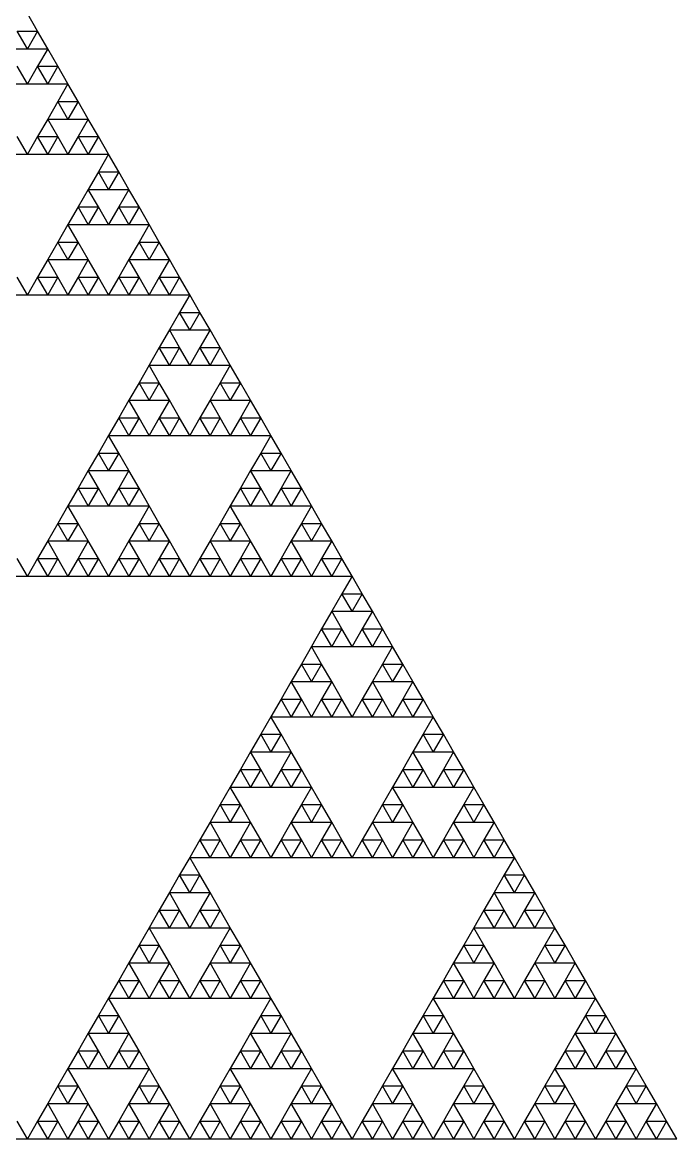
# Model space of a CAD drawing. Header units: metres. Extents: x -50 to 50, y -29 to 58.
# Drawn here: x -6.3 to -0.05, y -28.87 to -18.13 of the extents above; entities that cross this region are included whole.
import ezdxf

# ---------------------------------------------------------------- set-up
doc = ezdxf.new("R2010")
doc.units = ezdxf.units.M

msp = doc.modelspace()

# ---------------------------------------------------------------- linework, layer by layer
for p, q in [((-6.15234, -18.2114), (-6.25, -18.0422)), ((-6.25, -18.3805), (-6.34766, -18.2114)), ((-6.34766, -18.2114), (-6.15234, -18.2114)), ((-6.15234, -18.2114), (-6.25, -18.3805)), ((-6.05469, -18.3805), (-6.15234, -18.2114)), ((-6.44531, -18.3805), (-6.25, -18.3805)), ((-6.25, -18.3805), (-6.05469, -18.3805)), ((-6.05469, -18.3805), (-6.15234, -18.5496)), ((-5.95703, -18.5496), (-6.05469, -18.3805)), ((-6.25, -18.7188), (-6.34766, -18.5496)), ((-6.15234, -18.5496), (-6.25, -18.7188)), ((-6.05469, -18.7188), (-6.15234, -18.5496)), ((-6.15234, -18.5496), (-5.95703, -18.5496)), ((-5.95703, -18.5496), (-6.05469, -18.7188)), ((-5.85938, -18.7188), (-5.95703, -18.5496)), ((-6.44531, -18.7188), (-6.25, -18.7188)), ((-6.25, -18.7188), (-6.05469, -18.7188)), ((-6.05469, -18.7188), (-5.85938, -18.7188)), ((-5.85938, -18.7188), (-5.95703, -18.8879)), ((-5.76172, -18.8879), (-5.85938, -18.7188)), ((-5.95703, -18.8879), (-6.05469, -19.0571)), ((-5.85938, -19.0571), (-5.95703, -18.8879)), ((-5.95703, -18.8879), (-5.76172, -18.8879)), ((-5.76172, -18.8879), (-5.85938, -19.0571)), ((-5.66406, -19.0571), (-5.76172, -18.8879)), ((-6.05469, -19.0571), (-6.15234, -19.2262)), ((-5.95703, -19.2262), (-6.05469, -19.0571)), ((-6.05469, -19.0571), (-5.85938, -19.0571)), ((-5.85938, -19.0571), (-5.66406, -19.0571)), ((-5.66406, -19.0571), (-5.76172, -19.2262)), ((-5.56641, -19.2262), (-5.66406, -19.0571)), ((-6.25, -19.3954), (-6.34766, -19.2262)), ((-6.15234, -19.2262), (-6.25, -19.3954)), ((-6.05469, -19.3954), (-6.15234, -19.2262)), ((-6.15234, -19.2262), (-5.95703, -19.2262)), ((-5.95703, -19.2262), (-6.05469, -19.3954)), ((-5.85938, -19.3954), (-5.95703, -19.2262)), ((-5.76172, -19.2262), (-5.85938, -19.3954)), ((-5.66406, -19.3954), (-5.76172, -19.2262)), ((-5.76172, -19.2262), (-5.56641, -19.2262)), ((-5.56641, -19.2262), (-5.66406, -19.3954)), ((-5.46875, -19.3954), (-5.56641, -19.2262)), ((-6.44531, -19.3954), (-6.25, -19.3954)), ((-6.25, -19.3954), (-6.05469, -19.3954)), ((-6.05469, -19.3954), (-5.85938, -19.3954)), ((-5.85938, -19.3954), (-5.66406, -19.3954)), ((-5.66406, -19.3954), (-5.46875, -19.3954)), ((-5.46875, -19.3954), (-5.56641, -19.5645)), ((-5.37109, -19.5645), (-5.46875, -19.3954)), ((-5.56641, -19.5645), (-5.66406, -19.7337)), ((-5.46875, -19.7337), (-5.56641, -19.5645)), ((-5.56641, -19.5645), (-5.37109, -19.5645)), ((-5.37109, -19.5645), (-5.46875, -19.7337)), ((-5.27344, -19.7337), (-5.37109, -19.5645)), ((-5.66406, -19.7337), (-5.76172, -19.9028)), ((-5.56641, -19.9028), (-5.66406, -19.7337)), ((-5.66406, -19.7337), (-5.46875, -19.7337)), ((-5.46875, -19.7337), (-5.27344, -19.7337)), ((-5.27344, -19.7337), (-5.37109, -19.9028)), ((-5.17578, -19.9028), (-5.27344, -19.7337)), ((-5.76172, -19.9028), (-5.85938, -20.072)), ((-5.66406, -20.072), (-5.76172, -19.9028)), ((-5.76172, -19.9028), (-5.56641, -19.9028)), ((-5.56641, -19.9028), (-5.66406, -20.072)), ((-5.46875, -20.072), (-5.56641, -19.9028)), ((-5.37109, -19.9028), (-5.46875, -20.072)), ((-5.27344, -20.072), (-5.37109, -19.9028)), ((-5.37109, -19.9028), (-5.17578, -19.9028)), ((-5.17578, -19.9028), (-5.27344, -20.072)), ((-5.07812, -20.072), (-5.17578, -19.9028)), ((-5.85938, -20.072), (-5.95703, -20.2411)), ((-5.76172, -20.2411), (-5.85938, -20.072)), ((-5.85938, -20.072), (-5.66406, -20.072)), ((-5.66406, -20.072), (-5.46875, -20.072)), ((-5.46875, -20.072), (-5.27344, -20.072)), ((-5.27344, -20.072), (-5.07812, -20.072)), ((-5.07812, -20.072), (-5.17578, -20.2411)), ((-4.98047, -20.2411), (-5.07812, -20.072)), ((-5.95703, -20.2411), (-6.05469, -20.4102)), ((-5.85938, -20.4102), (-5.95703, -20.2411)), ((-5.95703, -20.2411), (-5.76172, -20.2411)), ((-5.76172, -20.2411), (-5.85938, -20.4102)), ((-5.66406, -20.4102), (-5.76172, -20.2411)), ((-5.17578, -20.2411), (-5.27344, -20.4102)), ((-5.07812, -20.4102), (-5.17578, -20.2411)), ((-5.17578, -20.2411), (-4.98047, -20.2411)), ((-4.98047, -20.2411), (-5.07812, -20.4102)), ((-4.88281, -20.4102), (-4.98047, -20.2411)), ((-6.05469, -20.4102), (-6.15234, -20.5794)), ((-5.95703, -20.5794), (-6.05469, -20.4102)), ((-6.05469, -20.4102), (-5.85938, -20.4102)), ((-5.85938, -20.4102), (-5.66406, -20.4102)), ((-5.66406, -20.4102), (-5.76172, -20.5794)), ((-5.56641, -20.5794), (-5.66406, -20.4102)), ((-5.27344, -20.4102), (-5.37109, -20.5794)), ((-5.17578, -20.5794), (-5.27344, -20.4102)), ((-5.27344, -20.4102), (-5.07812, -20.4102)), ((-5.07812, -20.4102), (-4.88281, -20.4102)), ((-4.88281, -20.4102), (-4.98047, -20.5794)), ((-4.78516, -20.5794), (-4.88281, -20.4102)), ((-6.25, -20.7485), (-6.34766, -20.5794)), ((-6.15234, -20.5794), (-6.25, -20.7485)), ((-6.05469, -20.7485), (-6.15234, -20.5794)), ((-6.15234, -20.5794), (-5.95703, -20.5794)), ((-5.95703, -20.5794), (-6.05469, -20.7485)), ((-5.85938, -20.7485), (-5.95703, -20.5794)), ((-5.76172, -20.5794), (-5.85938, -20.7485)), ((-5.66406, -20.7485), (-5.76172, -20.5794)), ((-5.76172, -20.5794), (-5.56641, -20.5794)), ((-5.56641, -20.5794), (-5.66406, -20.7485)), ((-5.46875, -20.7485), (-5.56641, -20.5794)), ((-5.37109, -20.5794), (-5.46875, -20.7485)), ((-5.27344, -20.7485), (-5.37109, -20.5794)), ((-5.37109, -20.5794), (-5.17578, -20.5794)), ((-5.17578, -20.5794), (-5.27344, -20.7485)), ((-5.07812, -20.7485), (-5.17578, -20.5794)), ((-4.98047, -20.5794), (-5.07812, -20.7485)), ((-4.88281, -20.7485), (-4.98047, -20.5794)), ((-4.98047, -20.5794), (-4.78516, -20.5794)), ((-4.78516, -20.5794), (-4.88281, -20.7485)), ((-4.6875, -20.7485), (-4.78516, -20.5794)), ((-6.44531, -20.7485), (-6.25, -20.7485)), ((-6.25, -20.7485), (-6.05469, -20.7485)), ((-6.05469, -20.7485), (-5.85938, -20.7485)), ((-5.85938, -20.7485), (-5.66406, -20.7485)), ((-5.66406, -20.7485), (-5.46875, -20.7485)), ((-5.46875, -20.7485), (-5.27344, -20.7485)), ((-5.27344, -20.7485), (-5.07812, -20.7485)), ((-5.07812, -20.7485), (-4.88281, -20.7485)), ((-4.88281, -20.7485), (-4.6875, -20.7485)), ((-4.6875, -20.7485), (-4.78516, -20.9177)), ((-4.58984, -20.9177), (-4.6875, -20.7485)), ((-4.78516, -20.9177), (-4.88281, -21.0868)), ((-4.6875, -21.0868), (-4.78516, -20.9177)), ((-4.78516, -20.9177), (-4.58984, -20.9177)), ((-4.58984, -20.9177), (-4.6875, -21.0868)), ((-4.49219, -21.0868), (-4.58984, -20.9177)), ((-4.88281, -21.0868), (-4.98047, -21.256)), ((-4.78516, -21.256), (-4.88281, -21.0868)), ((-4.88281, -21.0868), (-4.6875, -21.0868)), ((-4.6875, -21.0868), (-4.49219, -21.0868)), ((-4.49219, -21.0868), (-4.58984, -21.256)), ((-4.39453, -21.256), (-4.49219, -21.0868)), ((-4.98047, -21.256), (-5.07812, -21.4251)), ((-4.88281, -21.4251), (-4.98047, -21.256)), ((-4.98047, -21.256), (-4.78516, -21.256)), ((-4.78516, -21.256), (-4.88281, -21.4251)), ((-4.6875, -21.4251), (-4.78516, -21.256)), ((-4.58984, -21.256), (-4.6875, -21.4251)), ((-4.49219, -21.4251), (-4.58984, -21.256)), ((-4.58984, -21.256), (-4.39453, -21.256)), ((-4.39453, -21.256), (-4.49219, -21.4251)), ((-4.29688, -21.4251), (-4.39453, -21.256)), ((-5.07812, -21.4251), (-5.17578, -21.5943)), ((-4.98047, -21.5943), (-5.07812, -21.4251)), ((-5.07812, -21.4251), (-4.88281, -21.4251)), ((-4.88281, -21.4251), (-4.6875, -21.4251)), ((-4.6875, -21.4251), (-4.49219, -21.4251)), ((-4.49219, -21.4251), (-4.29688, -21.4251)), ((-4.29688, -21.4251), (-4.39453, -21.5943)), ((-4.19922, -21.5943), (-4.29688, -21.4251)), ((-5.17578, -21.5943), (-5.27344, -21.7634)), ((-5.07812, -21.7634), (-5.17578, -21.5943)), ((-5.17578, -21.5943), (-4.98047, -21.5943)), ((-4.98047, -21.5943), (-5.07812, -21.7634)), ((-4.88281, -21.7634), (-4.98047, -21.5943)), ((-4.39453, -21.5943), (-4.49219, -21.7634)), ((-4.29688, -21.7634), (-4.39453, -21.5943)), ((-4.39453, -21.5943), (-4.19922, -21.5943)), ((-4.19922, -21.5943), (-4.29688, -21.7634)), ((-4.10156, -21.7634), (-4.19922, -21.5943)), ((-5.27344, -21.7634), (-5.37109, -21.9325)), ((-5.17578, -21.9325), (-5.27344, -21.7634)), ((-5.27344, -21.7634), (-5.07812, -21.7634)), ((-5.07812, -21.7634), (-4.88281, -21.7634)), ((-4.88281, -21.7634), (-4.98047, -21.9325)), ((-4.78516, -21.9325), (-4.88281, -21.7634)), ((-4.49219, -21.7634), (-4.58984, -21.9325)), ((-4.39453, -21.9325), (-4.49219, -21.7634)), ((-4.49219, -21.7634), (-4.29688, -21.7634)), ((-4.29688, -21.7634), (-4.10156, -21.7634)), ((-4.10156, -21.7634), (-4.19922, -21.9325)), ((-4.00391, -21.9325), (-4.10156, -21.7634)), ((-5.37109, -21.9325), (-5.46875, -22.1017)), ((-5.27344, -22.1017), (-5.37109, -21.9325)), ((-5.37109, -21.9325), (-5.17578, -21.9325)), ((-5.17578, -21.9325), (-5.27344, -22.1017)), ((-5.07812, -22.1017), (-5.17578, -21.9325)), ((-4.98047, -21.9325), (-5.07812, -22.1017)), ((-4.88281, -22.1017), (-4.98047, -21.9325)), ((-4.98047, -21.9325), (-4.78516, -21.9325)), ((-4.78516, -21.9325), (-4.88281, -22.1017)), ((-4.6875, -22.1017), (-4.78516, -21.9325)), ((-4.58984, -21.9325), (-4.6875, -22.1017)), ((-4.49219, -22.1017), (-4.58984, -21.9325)), ((-4.58984, -21.9325), (-4.39453, -21.9325)), ((-4.39453, -21.9325), (-4.49219, -22.1017)), ((-4.29688, -22.1017), (-4.39453, -21.9325)), ((-4.19922, -21.9325), (-4.29688, -22.1017)), ((-4.10156, -22.1017), (-4.19922, -21.9325)), ((-4.19922, -21.9325), (-4.00391, -21.9325)), ((-4.00391, -21.9325), (-4.10156, -22.1017)), ((-3.90625, -22.1017), (-4.00391, -21.9325)), ((-5.46875, -22.1017), (-5.56641, -22.2708)), ((-5.37109, -22.2708), (-5.46875, -22.1017)), ((-5.46875, -22.1017), (-5.27344, -22.1017)), ((-5.27344, -22.1017), (-5.07812, -22.1017)), ((-5.07812, -22.1017), (-4.88281, -22.1017)), ((-4.88281, -22.1017), (-4.6875, -22.1017)), ((-4.6875, -22.1017), (-4.49219, -22.1017)), ((-4.49219, -22.1017), (-4.29688, -22.1017)), ((-4.29688, -22.1017), (-4.10156, -22.1017)), ((-4.10156, -22.1017), (-3.90625, -22.1017)), ((-3.90625, -22.1017), (-4.00391, -22.2708)), ((-3.80859, -22.2708), (-3.90625, -22.1017)), ((-5.56641, -22.2708), (-5.66406, -22.44)), ((-5.46875, -22.44), (-5.56641, -22.2708)), ((-5.56641, -22.2708), (-5.37109, -22.2708)), ((-5.37109, -22.2708), (-5.46875, -22.44)), ((-5.27344, -22.44), (-5.37109, -22.2708)), ((-4.00391, -22.2708), (-4.10156, -22.44)), ((-3.90625, -22.44), (-4.00391, -22.2708)), ((-4.00391, -22.2708), (-3.80859, -22.2708)), ((-3.80859, -22.2708), (-3.90625, -22.44)), ((-3.71094, -22.44), (-3.80859, -22.2708)), ((-5.66406, -22.44), (-5.76172, -22.6091)), ((-5.56641, -22.6091), (-5.66406, -22.44)), ((-5.66406, -22.44), (-5.46875, -22.44)), ((-5.46875, -22.44), (-5.27344, -22.44)), ((-5.27344, -22.44), (-5.37109, -22.6091)), ((-5.17578, -22.6091), (-5.27344, -22.44)), ((-4.10156, -22.44), (-4.19922, -22.6091)), ((-4.00391, -22.6091), (-4.10156, -22.44)), ((-4.10156, -22.44), (-3.90625, -22.44)), ((-3.90625, -22.44), (-3.71094, -22.44)), ((-3.71094, -22.44), (-3.80859, -22.6091)), ((-3.61328, -22.6091), (-3.71094, -22.44)), ((-5.76172, -22.6091), (-5.85938, -22.7783)), ((-5.66406, -22.7783), (-5.76172, -22.6091)), ((-5.76172, -22.6091), (-5.56641, -22.6091)), ((-5.56641, -22.6091), (-5.66406, -22.7783)), ((-5.46875, -22.7783), (-5.56641, -22.6091)), ((-5.37109, -22.6091), (-5.46875, -22.7783)), ((-5.27344, -22.7783), (-5.37109, -22.6091)), ((-5.37109, -22.6091), (-5.17578, -22.6091)), ((-5.17578, -22.6091), (-5.27344, -22.7783)), ((-5.07812, -22.7783), (-5.17578, -22.6091)), ((-4.19922, -22.6091), (-4.29688, -22.7783)), ((-4.10156, -22.7783), (-4.19922, -22.6091)), ((-4.19922, -22.6091), (-4.00391, -22.6091)), ((-4.00391, -22.6091), (-4.10156, -22.7783)), ((-3.90625, -22.7783), (-4.00391, -22.6091)), ((-3.80859, -22.6091), (-3.90625, -22.7783)), ((-3.71094, -22.7783), (-3.80859, -22.6091)), ((-3.80859, -22.6091), (-3.61328, -22.6091)), ((-3.61328, -22.6091), (-3.71094, -22.7783)), ((-3.51562, -22.7783), (-3.61328, -22.6091)), ((-5.85938, -22.7783), (-5.95703, -22.9474)), ((-5.76172, -22.9474), (-5.85938, -22.7783)), ((-5.85938, -22.7783), (-5.66406, -22.7783)), ((-5.66406, -22.7783), (-5.46875, -22.7783)), ((-5.46875, -22.7783), (-5.27344, -22.7783)), ((-5.27344, -22.7783), (-5.07812, -22.7783)), ((-5.07812, -22.7783), (-5.17578, -22.9474)), ((-4.98047, -22.9474), (-5.07812, -22.7783)), ((-4.29688, -22.7783), (-4.39453, -22.9474)), ((-4.19922, -22.9474), (-4.29688, -22.7783)), ((-4.29688, -22.7783), (-4.10156, -22.7783)), ((-4.10156, -22.7783), (-3.90625, -22.7783)), ((-3.90625, -22.7783), (-3.71094, -22.7783)), ((-3.71094, -22.7783), (-3.51562, -22.7783)), ((-3.51562, -22.7783), (-3.61328, -22.9474)), ((-3.41797, -22.9474), (-3.51562, -22.7783)), ((-5.95703, -22.9474), (-6.05469, -23.1166)), ((-5.85938, -23.1166), (-5.95703, -22.9474)), ((-5.95703, -22.9474), (-5.76172, -22.9474)), ((-5.76172, -22.9474), (-5.85938, -23.1166)), ((-5.66406, -23.1166), (-5.76172, -22.9474)), ((-5.17578, -22.9474), (-5.27344, -23.1166)), ((-5.07812, -23.1166), (-5.17578, -22.9474)), ((-5.17578, -22.9474), (-4.98047, -22.9474)), ((-4.98047, -22.9474), (-5.07812, -23.1166)), ((-4.88281, -23.1166), (-4.98047, -22.9474)), ((-4.39453, -22.9474), (-4.49219, -23.1166)), ((-4.29688, -23.1166), (-4.39453, -22.9474)), ((-4.39453, -22.9474), (-4.19922, -22.9474)), ((-4.19922, -22.9474), (-4.29688, -23.1166)), ((-4.10156, -23.1166), (-4.19922, -22.9474)), ((-3.61328, -22.9474), (-3.71094, -23.1166)), ((-3.51562, -23.1166), (-3.61328, -22.9474)), ((-3.61328, -22.9474), (-3.41797, -22.9474)), ((-3.41797, -22.9474), (-3.51562, -23.1166)), ((-3.32031, -23.1166), (-3.41797, -22.9474)), ((-6.05469, -23.1166), (-6.15234, -23.2857)), ((-5.95703, -23.2857), (-6.05469, -23.1166)), ((-6.05469, -23.1166), (-5.85938, -23.1166)), ((-5.85938, -23.1166), (-5.66406, -23.1166)), ((-5.66406, -23.1166), (-5.76172, -23.2857)), ((-5.56641, -23.2857), (-5.66406, -23.1166)), ((-5.27344, -23.1166), (-5.37109, -23.2857)), ((-5.17578, -23.2857), (-5.27344, -23.1166)), ((-5.27344, -23.1166), (-5.07812, -23.1166)), ((-5.07812, -23.1166), (-4.88281, -23.1166)), ((-4.88281, -23.1166), (-4.98047, -23.2857)), ((-4.78516, -23.2857), (-4.88281, -23.1166)), ((-4.49219, -23.1166), (-4.58984, -23.2857)), ((-4.39453, -23.2857), (-4.49219, -23.1166)), ((-4.49219, -23.1166), (-4.29688, -23.1166)), ((-4.29688, -23.1166), (-4.10156, -23.1166)), ((-4.10156, -23.1166), (-4.19922, -23.2857)), ((-4.00391, -23.2857), (-4.10156, -23.1166)), ((-3.71094, -23.1166), (-3.80859, -23.2857)), ((-3.61328, -23.2857), (-3.71094, -23.1166)), ((-3.71094, -23.1166), (-3.51562, -23.1166)), ((-3.51562, -23.1166), (-3.32031, -23.1166)), ((-3.32031, -23.1166), (-3.41797, -23.2857)), ((-3.22266, -23.2857), (-3.32031, -23.1166)), ((-6.25, -23.4549), (-6.34766, -23.2857)), ((-6.15234, -23.2857), (-6.25, -23.4549)), ((-6.05469, -23.4549), (-6.15234, -23.2857)), ((-6.15234, -23.2857), (-5.95703, -23.2857)), ((-5.95703, -23.2857), (-6.05469, -23.4549)), ((-5.85938, -23.4549), (-5.95703, -23.2857)), ((-5.76172, -23.2857), (-5.85938, -23.4549)), ((-5.66406, -23.4549), (-5.76172, -23.2857)), ((-5.76172, -23.2857), (-5.56641, -23.2857)), ((-5.56641, -23.2857), (-5.66406, -23.4549)), ((-5.46875, -23.4549), (-5.56641, -23.2857)), ((-5.37109, -23.2857), (-5.46875, -23.4549)), ((-5.27344, -23.4549), (-5.37109, -23.2857)), ((-5.37109, -23.2857), (-5.17578, -23.2857)), ((-5.17578, -23.2857), (-5.27344, -23.4549)), ((-5.07812, -23.4549), (-5.17578, -23.2857)), ((-4.98047, -23.2857), (-5.07812, -23.4549)), ((-4.88281, -23.4549), (-4.98047, -23.2857)), ((-4.98047, -23.2857), (-4.78516, -23.2857)), ((-4.78516, -23.2857), (-4.88281, -23.4549)), ((-4.6875, -23.4549), (-4.78516, -23.2857)), ((-4.58984, -23.2857), (-4.6875, -23.4549)), ((-4.49219, -23.4549), (-4.58984, -23.2857)), ((-4.58984, -23.2857), (-4.39453, -23.2857)), ((-4.39453, -23.2857), (-4.49219, -23.4549)), ((-4.29688, -23.4549), (-4.39453, -23.2857)), ((-4.19922, -23.2857), (-4.29688, -23.4549)), ((-4.10156, -23.4549), (-4.19922, -23.2857)), ((-4.19922, -23.2857), (-4.00391, -23.2857)), ((-4.00391, -23.2857), (-4.10156, -23.4549)), ((-3.90625, -23.4549), (-4.00391, -23.2857)), ((-3.80859, -23.2857), (-3.90625, -23.4549)), ((-3.71094, -23.4549), (-3.80859, -23.2857)), ((-3.80859, -23.2857), (-3.61328, -23.2857)), ((-3.61328, -23.2857), (-3.71094, -23.4549)), ((-3.51562, -23.4549), (-3.61328, -23.2857)), ((-3.41797, -23.2857), (-3.51562, -23.4549)), ((-3.32031, -23.4549), (-3.41797, -23.2857)), ((-3.41797, -23.2857), (-3.22266, -23.2857)), ((-3.22266, -23.2857), (-3.32031, -23.4549)), ((-3.125, -23.4549), (-3.22266, -23.2857)), ((-6.44531, -23.4549), (-6.25, -23.4549)), ((-6.25, -23.4549), (-6.05469, -23.4549)), ((-6.05469, -23.4549), (-5.85938, -23.4549)), ((-5.85938, -23.4549), (-5.66406, -23.4549)), ((-5.66406, -23.4549), (-5.46875, -23.4549)), ((-5.46875, -23.4549), (-5.27344, -23.4549)), ((-5.27344, -23.4549), (-5.07812, -23.4549)), ((-5.07812, -23.4549), (-4.88281, -23.4549)), ((-4.88281, -23.4549), (-4.6875, -23.4549)), ((-4.6875, -23.4549), (-4.49219, -23.4549)), ((-4.49219, -23.4549), (-4.29688, -23.4549)), ((-4.29688, -23.4549), (-4.10156, -23.4549)), ((-4.10156, -23.4549), (-3.90625, -23.4549)), ((-3.90625, -23.4549), (-3.71094, -23.4549)), ((-3.71094, -23.4549), (-3.51562, -23.4549)), ((-3.51562, -23.4549), (-3.32031, -23.4549)), ((-3.32031, -23.4549), (-3.125, -23.4549)), ((-3.125, -23.4549), (-3.22266, -23.624)), ((-3.02734, -23.624), (-3.125, -23.4549)), ((-3.22266, -23.624), (-3.32031, -23.7932)), ((-3.125, -23.7932), (-3.22266, -23.624)), ((-3.22266, -23.624), (-3.02734, -23.624)), ((-3.02734, -23.624), (-3.125, -23.7932)), ((-2.92969, -23.7932), (-3.02734, -23.624)), ((-3.32031, -23.7932), (-3.41797, -23.9623)), ((-3.22266, -23.9623), (-3.32031, -23.7932)), ((-3.32031, -23.7932), (-3.125, -23.7932)), ((-3.125, -23.7932), (-2.92969, -23.7932)), ((-2.92969, -23.7932), (-3.02734, -23.9623)), ((-2.83203, -23.9623), (-2.92969, -23.7932)), ((-3.41797, -23.9623), (-3.51562, -24.1314)), ((-3.32031, -24.1314), (-3.41797, -23.9623)), ((-3.41797, -23.9623), (-3.22266, -23.9623)), ((-3.22266, -23.9623), (-3.32031, -24.1314)), ((-3.125, -24.1314), (-3.22266, -23.9623)), ((-3.02734, -23.9623), (-3.125, -24.1314)), ((-2.92969, -24.1314), (-3.02734, -23.9623)), ((-3.02734, -23.9623), (-2.83203, -23.9623)), ((-2.83203, -23.9623), (-2.92969, -24.1314)), ((-2.73438, -24.1314), (-2.83203, -23.9623)), ((-3.51562, -24.1314), (-3.61328, -24.3006)), ((-3.41797, -24.3006), (-3.51562, -24.1314)), ((-3.51562, -24.1314), (-3.32031, -24.1314)), ((-3.32031, -24.1314), (-3.125, -24.1314)), ((-3.125, -24.1314), (-2.92969, -24.1314)), ((-2.92969, -24.1314), (-2.73438, -24.1314)), ((-2.73438, -24.1314), (-2.83203, -24.3006)), ((-2.63672, -24.3006), (-2.73438, -24.1314)), ((-3.61328, -24.3006), (-3.71094, -24.4697)), ((-3.51562, -24.4697), (-3.61328, -24.3006)), ((-3.61328, -24.3006), (-3.41797, -24.3006)), ((-3.41797, -24.3006), (-3.51562, -24.4697)), ((-3.32031, -24.4697), (-3.41797, -24.3006)), ((-2.83203, -24.3006), (-2.92969, -24.4697)), ((-2.73438, -24.4697), (-2.83203, -24.3006)), ((-2.83203, -24.3006), (-2.63672, -24.3006)), ((-2.63672, -24.3006), (-2.73438, -24.4697)), ((-2.53906, -24.4697), (-2.63672, -24.3006)), ((-3.71094, -24.4697), (-3.80859, -24.6389)), ((-3.61328, -24.6389), (-3.71094, -24.4697)), ((-3.71094, -24.4697), (-3.51562, -24.4697)), ((-3.51562, -24.4697), (-3.32031, -24.4697)), ((-3.32031, -24.4697), (-3.41797, -24.6389)), ((-3.22266, -24.6389), (-3.32031, -24.4697)), ((-2.92969, -24.4697), (-3.02734, -24.6389)), ((-2.83203, -24.6389), (-2.92969, -24.4697)), ((-2.92969, -24.4697), (-2.73438, -24.4697)), ((-2.73438, -24.4697), (-2.53906, -24.4697)), ((-2.53906, -24.4697), (-2.63672, -24.6389)), ((-2.44141, -24.6389), (-2.53906, -24.4697)), ((-3.80859, -24.6389), (-3.90625, -24.808)), ((-3.71094, -24.808), (-3.80859, -24.6389)), ((-3.80859, -24.6389), (-3.61328, -24.6389)), ((-3.61328, -24.6389), (-3.71094, -24.808)), ((-3.51562, -24.808), (-3.61328, -24.6389)), ((-3.41797, -24.6389), (-3.51562, -24.808)), ((-3.32031, -24.808), (-3.41797, -24.6389)), ((-3.41797, -24.6389), (-3.22266, -24.6389)), ((-3.22266, -24.6389), (-3.32031, -24.808)), ((-3.125, -24.808), (-3.22266, -24.6389)), ((-3.02734, -24.6389), (-3.125, -24.808)), ((-2.92969, -24.808), (-3.02734, -24.6389)), ((-3.02734, -24.6389), (-2.83203, -24.6389)), ((-2.83203, -24.6389), (-2.92969, -24.808)), ((-2.73438, -24.808), (-2.83203, -24.6389)), ((-2.63672, -24.6389), (-2.73438, -24.808)), ((-2.53906, -24.808), (-2.63672, -24.6389)), ((-2.63672, -24.6389), (-2.44141, -24.6389)), ((-2.44141, -24.6389), (-2.53906, -24.808)), ((-2.34375, -24.808), (-2.44141, -24.6389)), ((-3.90625, -24.808), (-4.00391, -24.9772)), ((-3.80859, -24.9772), (-3.90625, -24.808)), ((-3.90625, -24.808), (-3.71094, -24.808)), ((-3.71094, -24.808), (-3.51562, -24.808)), ((-3.51562, -24.808), (-3.32031, -24.808)), ((-3.32031, -24.808), (-3.125, -24.808)), ((-3.125, -24.808), (-2.92969, -24.808)), ((-2.92969, -24.808), (-2.73438, -24.808)), ((-2.73438, -24.808), (-2.53906, -24.808)), ((-2.53906, -24.808), (-2.34375, -24.808)), ((-2.34375, -24.808), (-2.44141, -24.9772)), ((-2.24609, -24.9772), (-2.34375, -24.808)), ((-4.00391, -24.9772), (-4.10156, -25.1463)), ((-3.90625, -25.1463), (-4.00391, -24.9772)), ((-4.00391, -24.9772), (-3.80859, -24.9772)), ((-3.80859, -24.9772), (-3.90625, -25.1463)), ((-3.71094, -25.1463), (-3.80859, -24.9772)), ((-2.44141, -24.9772), (-2.53906, -25.1463)), ((-2.34375, -25.1463), (-2.44141, -24.9772)), ((-2.44141, -24.9772), (-2.24609, -24.9772)), ((-2.24609, -24.9772), (-2.34375, -25.1463)), ((-2.14844, -25.1463), (-2.24609, -24.9772)), ((-4.10156, -25.1463), (-4.19922, -25.3155)), ((-4.00391, -25.3155), (-4.10156, -25.1463)), ((-4.10156, -25.1463), (-3.90625, -25.1463)), ((-3.90625, -25.1463), (-3.71094, -25.1463)), ((-3.71094, -25.1463), (-3.80859, -25.3155)), ((-3.61328, -25.3155), (-3.71094, -25.1463)), ((-2.53906, -25.1463), (-2.63672, -25.3155)), ((-2.44141, -25.3155), (-2.53906, -25.1463)), ((-2.53906, -25.1463), (-2.34375, -25.1463)), ((-2.34375, -25.1463), (-2.14844, -25.1463)), ((-2.14844, -25.1463), (-2.24609, -25.3155)), ((-2.05078, -25.3155), (-2.14844, -25.1463)), ((-4.19922, -25.3155), (-4.29688, -25.4846)), ((-4.10156, -25.4846), (-4.19922, -25.3155)), ((-4.19922, -25.3155), (-4.00391, -25.3155)), ((-4.00391, -25.3155), (-4.10156, -25.4846)), ((-3.90625, -25.4846), (-4.00391, -25.3155)), ((-3.80859, -25.3155), (-3.90625, -25.4846)), ((-3.71094, -25.4846), (-3.80859, -25.3155)), ((-3.80859, -25.3155), (-3.61328, -25.3155)), ((-3.61328, -25.3155), (-3.71094, -25.4846)), ((-3.51562, -25.4846), (-3.61328, -25.3155)), ((-2.63672, -25.3155), (-2.73438, -25.4846)), ((-2.53906, -25.4846), (-2.63672, -25.3155)), ((-2.63672, -25.3155), (-2.44141, -25.3155)), ((-2.44141, -25.3155), (-2.53906, -25.4846)), ((-2.34375, -25.4846), (-2.44141, -25.3155)), ((-2.24609, -25.3155), (-2.34375, -25.4846)), ((-2.14844, -25.4846), (-2.24609, -25.3155)), ((-2.24609, -25.3155), (-2.05078, -25.3155)), ((-2.05078, -25.3155), (-2.14844, -25.4846)), ((-1.95312, -25.4846), (-2.05078, -25.3155)), ((-4.29688, -25.4846), (-4.39453, -25.6538)), ((-4.19922, -25.6538), (-4.29688, -25.4846)), ((-4.29688, -25.4846), (-4.10156, -25.4846)), ((-4.10156, -25.4846), (-3.90625, -25.4846)), ((-3.90625, -25.4846), (-3.71094, -25.4846)), ((-3.71094, -25.4846), (-3.51562, -25.4846)), ((-3.51562, -25.4846), (-3.61328, -25.6538)), ((-3.41797, -25.6538), (-3.51562, -25.4846)), ((-2.73438, -25.4846), (-2.83203, -25.6538)), ((-2.63672, -25.6538), (-2.73438, -25.4846)), ((-2.73438, -25.4846), (-2.53906, -25.4846)), ((-2.53906, -25.4846), (-2.34375, -25.4846)), ((-2.34375, -25.4846), (-2.14844, -25.4846)), ((-2.14844, -25.4846), (-1.95312, -25.4846)), ((-1.95312, -25.4846), (-2.05078, -25.6538)), ((-1.85547, -25.6538), (-1.95312, -25.4846)), ((-4.39453, -25.6538), (-4.49219, -25.8229)), ((-4.29688, -25.8229), (-4.39453, -25.6538)), ((-4.39453, -25.6538), (-4.19922, -25.6538)), ((-4.19922, -25.6538), (-4.29688, -25.8229)), ((-4.10156, -25.8229), (-4.19922, -25.6538)), ((-3.61328, -25.6538), (-3.71094, -25.8229)), ((-3.51562, -25.8229), (-3.61328, -25.6538)), ((-3.61328, -25.6538), (-3.41797, -25.6538)), ((-3.41797, -25.6538), (-3.51562, -25.8229)), ((-3.32031, -25.8229), (-3.41797, -25.6538)), ((-2.83203, -25.6538), (-2.92969, -25.8229)), ((-2.73438, -25.8229), (-2.83203, -25.6538)), ((-2.83203, -25.6538), (-2.63672, -25.6538)), ((-2.63672, -25.6538), (-2.73438, -25.8229)), ((-2.53906, -25.8229), (-2.63672, -25.6538)), ((-2.05078, -25.6538), (-2.14844, -25.8229)), ((-1.95312, -25.8229), (-2.05078, -25.6538)), ((-2.05078, -25.6538), (-1.85547, -25.6538)), ((-1.85547, -25.6538), (-1.95312, -25.8229)), ((-1.75781, -25.8229), (-1.85547, -25.6538)), ((-4.49219, -25.8229), (-4.58984, -25.992)), ((-4.39453, -25.992), (-4.49219, -25.8229)), ((-4.49219, -25.8229), (-4.29688, -25.8229)), ((-4.29688, -25.8229), (-4.10156, -25.8229)), ((-4.10156, -25.8229), (-4.19922, -25.992)), ((-4.00391, -25.992), (-4.10156, -25.8229)), ((-3.71094, -25.8229), (-3.80859, -25.992)), ((-3.61328, -25.992), (-3.71094, -25.8229)), ((-3.71094, -25.8229), (-3.51562, -25.8229)), ((-3.51562, -25.8229), (-3.32031, -25.8229)), ((-3.32031, -25.8229), (-3.41797, -25.992)), ((-3.22266, -25.992), (-3.32031, -25.8229)), ((-2.92969, -25.8229), (-3.02734, -25.992)), ((-2.83203, -25.992), (-2.92969, -25.8229)), ((-2.92969, -25.8229), (-2.73438, -25.8229)), ((-2.73438, -25.8229), (-2.53906, -25.8229)), ((-2.53906, -25.8229), (-2.63672, -25.992)), ((-2.44141, -25.992), (-2.53906, -25.8229)), ((-2.14844, -25.8229), (-2.24609, -25.992)), ((-2.05078, -25.992), (-2.14844, -25.8229)), ((-2.14844, -25.8229), (-1.95312, -25.8229)), ((-1.95312, -25.8229), (-1.75781, -25.8229)), ((-1.75781, -25.8229), (-1.85547, -25.992)), ((-1.66016, -25.992), (-1.75781, -25.8229)), ((-4.58984, -25.992), (-4.6875, -26.1612)), ((-4.49219, -26.1612), (-4.58984, -25.992)), ((-4.58984, -25.992), (-4.39453, -25.992)), ((-4.39453, -25.992), (-4.49219, -26.1612)), ((-4.29688, -26.1612), (-4.39453, -25.992)), ((-4.19922, -25.992), (-4.29688, -26.1612)), ((-4.10156, -26.1612), (-4.19922, -25.992)), ((-4.19922, -25.992), (-4.00391, -25.992)), ((-4.00391, -25.992), (-4.10156, -26.1612)), ((-3.90625, -26.1612), (-4.00391, -25.992)), ((-3.80859, -25.992), (-3.90625, -26.1612)), ((-3.71094, -26.1612), (-3.80859, -25.992)), ((-3.80859, -25.992), (-3.61328, -25.992)), ((-3.61328, -25.992), (-3.71094, -26.1612)), ((-3.51562, -26.1612), (-3.61328, -25.992)), ((-3.41797, -25.992), (-3.51562, -26.1612)), ((-3.32031, -26.1612), (-3.41797, -25.992)), ((-3.41797, -25.992), (-3.22266, -25.992)), ((-3.22266, -25.992), (-3.32031, -26.1612)), ((-3.125, -26.1612), (-3.22266, -25.992)), ((-3.02734, -25.992), (-3.125, -26.1612)), ((-2.92969, -26.1612), (-3.02734, -25.992)), ((-3.02734, -25.992), (-2.83203, -25.992)), ((-2.83203, -25.992), (-2.92969, -26.1612)), ((-2.73438, -26.1612), (-2.83203, -25.992)), ((-2.63672, -25.992), (-2.73438, -26.1612)), ((-2.53906, -26.1612), (-2.63672, -25.992)), ((-2.63672, -25.992), (-2.44141, -25.992)), ((-2.44141, -25.992), (-2.53906, -26.1612)), ((-2.34375, -26.1612), (-2.44141, -25.992)), ((-2.24609, -25.992), (-2.34375, -26.1612)), ((-2.14844, -26.1612), (-2.24609, -25.992)), ((-2.24609, -25.992), (-2.05078, -25.992)), ((-2.05078, -25.992), (-2.14844, -26.1612)), ((-1.95312, -26.1612), (-2.05078, -25.992)), ((-1.85547, -25.992), (-1.95312, -26.1612)), ((-1.75781, -26.1612), (-1.85547, -25.992)), ((-1.85547, -25.992), (-1.66016, -25.992)), ((-1.66016, -25.992), (-1.75781, -26.1612)), ((-1.5625, -26.1612), (-1.66016, -25.992)), ((-4.6875, -26.1612), (-4.78516, -26.3303)), ((-4.58984, -26.3303), (-4.6875, -26.1612)), ((-4.6875, -26.1612), (-4.49219, -26.1612)), ((-4.49219, -26.1612), (-4.29688, -26.1612)), ((-4.29688, -26.1612), (-4.10156, -26.1612)), ((-4.10156, -26.1612), (-3.90625, -26.1612)), ((-3.90625, -26.1612), (-3.71094, -26.1612)), ((-3.71094, -26.1612), (-3.51562, -26.1612)), ((-3.51562, -26.1612), (-3.32031, -26.1612)), ((-3.32031, -26.1612), (-3.125, -26.1612)), ((-3.125, -26.1612), (-2.92969, -26.1612)), ((-2.92969, -26.1612), (-2.73438, -26.1612)), ((-2.73438, -26.1612), (-2.53906, -26.1612)), ((-2.53906, -26.1612), (-2.34375, -26.1612)), ((-2.34375, -26.1612), (-2.14844, -26.1612)), ((-2.14844, -26.1612), (-1.95312, -26.1612)), ((-1.95312, -26.1612), (-1.75781, -26.1612)), ((-1.75781, -26.1612), (-1.5625, -26.1612)), ((-1.5625, -26.1612), (-1.66016, -26.3303)), ((-1.46484, -26.3303), (-1.5625, -26.1612)), ((-4.78516, -26.3303), (-4.88281, -26.4995)), ((-4.6875, -26.4995), (-4.78516, -26.3303)), ((-4.78516, -26.3303), (-4.58984, -26.3303)), ((-4.58984, -26.3303), (-4.6875, -26.4995)), ((-4.49219, -26.4995), (-4.58984, -26.3303)), ((-1.66016, -26.3303), (-1.75781, -26.4995)), ((-1.5625, -26.4995), (-1.66016, -26.3303)), ((-1.66016, -26.3303), (-1.46484, -26.3303)), ((-1.46484, -26.3303), (-1.5625, -26.4995)), ((-1.36719, -26.4995), (-1.46484, -26.3303)), ((-4.88281, -26.4995), (-4.98047, -26.6686)), ((-4.78516, -26.6686), (-4.88281, -26.4995)), ((-4.88281, -26.4995), (-4.6875, -26.4995)), ((-4.6875, -26.4995), (-4.49219, -26.4995)), ((-4.49219, -26.4995), (-4.58984, -26.6686)), ((-4.39453, -26.6686), (-4.49219, -26.4995)), ((-1.75781, -26.4995), (-1.85547, -26.6686)), ((-1.66016, -26.6686), (-1.75781, -26.4995)), ((-1.75781, -26.4995), (-1.5625, -26.4995)), ((-1.5625, -26.4995), (-1.36719, -26.4995)), ((-1.36719, -26.4995), (-1.46484, -26.6686)), ((-1.26953, -26.6686), (-1.36719, -26.4995)), ((-4.98047, -26.6686), (-5.07812, -26.8378)), ((-4.88281, -26.8378), (-4.98047, -26.6686)), ((-4.98047, -26.6686), (-4.78516, -26.6686)), ((-4.78516, -26.6686), (-4.88281, -26.8378)), ((-4.6875, -26.8378), (-4.78516, -26.6686)), ((-4.58984, -26.6686), (-4.6875, -26.8378)), ((-4.49219, -26.8378), (-4.58984, -26.6686)), ((-4.58984, -26.6686), (-4.39453, -26.6686)), ((-4.39453, -26.6686), (-4.49219, -26.8378)), ((-4.29688, -26.8378), (-4.39453, -26.6686)), ((-1.85547, -26.6686), (-1.95312, -26.8378)), ((-1.75781, -26.8378), (-1.85547, -26.6686)), ((-1.85547, -26.6686), (-1.66016, -26.6686)), ((-1.66016, -26.6686), (-1.75781, -26.8378)), ((-1.5625, -26.8378), (-1.66016, -26.6686)), ((-1.46484, -26.6686), (-1.5625, -26.8378)), ((-1.36719, -26.8378), (-1.46484, -26.6686)), ((-1.46484, -26.6686), (-1.26953, -26.6686)), ((-1.26953, -26.6686), (-1.36719, -26.8378)), ((-1.17188, -26.8378), (-1.26953, -26.6686)), ((-5.07812, -26.8378), (-5.17578, -27.0069)), ((-4.98047, -27.0069), (-5.07812, -26.8378)), ((-5.07812, -26.8378), (-4.88281, -26.8378)), ((-4.88281, -26.8378), (-4.6875, -26.8378)), ((-4.6875, -26.8378), (-4.49219, -26.8378)), ((-4.49219, -26.8378), (-4.29688, -26.8378)), ((-4.29688, -26.8378), (-4.39453, -27.0069)), ((-4.19922, -27.0069), (-4.29688, -26.8378)), ((-1.95312, -26.8378), (-2.05078, -27.0069)), ((-1.85547, -27.0069), (-1.95312, -26.8378)), ((-1.95312, -26.8378), (-1.75781, -26.8378)), ((-1.75781, -26.8378), (-1.5625, -26.8378)), ((-1.5625, -26.8378), (-1.36719, -26.8378)), ((-1.36719, -26.8378), (-1.17188, -26.8378)), ((-1.17188, -26.8378), (-1.26953, -27.0069)), ((-1.07422, -27.0069), (-1.17188, -26.8378)), ((-5.17578, -27.0069), (-5.27344, -27.1761)), ((-5.07812, -27.1761), (-5.17578, -27.0069)), ((-5.17578, -27.0069), (-4.98047, -27.0069)), ((-4.98047, -27.0069), (-5.07812, -27.1761)), ((-4.88281, -27.1761), (-4.98047, -27.0069)), ((-4.39453, -27.0069), (-4.49219, -27.1761)), ((-4.29688, -27.1761), (-4.39453, -27.0069)), ((-4.39453, -27.0069), (-4.19922, -27.0069)), ((-4.19922, -27.0069), (-4.29688, -27.1761)), ((-4.10156, -27.1761), (-4.19922, -27.0069)), ((-2.05078, -27.0069), (-2.14844, -27.1761)), ((-1.95312, -27.1761), (-2.05078, -27.0069)), ((-2.05078, -27.0069), (-1.85547, -27.0069)), ((-1.85547, -27.0069), (-1.95312, -27.1761)), ((-1.75781, -27.1761), (-1.85547, -27.0069)), ((-1.26953, -27.0069), (-1.36719, -27.1761)), ((-1.17188, -27.1761), (-1.26953, -27.0069)), ((-1.26953, -27.0069), (-1.07422, -27.0069)), ((-1.07422, -27.0069), (-1.17188, -27.1761)), ((-0.97656, -27.1761), (-1.07422, -27.0069)), ((-5.27344, -27.1761), (-5.37109, -27.3452)), ((-5.17578, -27.3452), (-5.27344, -27.1761)), ((-5.27344, -27.1761), (-5.07812, -27.1761)), ((-5.07812, -27.1761), (-4.88281, -27.1761)), ((-4.88281, -27.1761), (-4.98047, -27.3452)), ((-4.78516, -27.3452), (-4.88281, -27.1761)), ((-4.49219, -27.1761), (-4.58984, -27.3452)), ((-4.39453, -27.3452), (-4.49219, -27.1761)), ((-4.49219, -27.1761), (-4.29688, -27.1761)), ((-4.29688, -27.1761), (-4.10156, -27.1761)), ((-4.10156, -27.1761), (-4.19922, -27.3452)), ((-4.00391, -27.3452), (-4.10156, -27.1761)), ((-2.14844, -27.1761), (-2.24609, -27.3452)), ((-2.05078, -27.3452), (-2.14844, -27.1761)), ((-2.14844, -27.1761), (-1.95312, -27.1761)), ((-1.95312, -27.1761), (-1.75781, -27.1761)), ((-1.75781, -27.1761), (-1.85547, -27.3452)), ((-1.66016, -27.3452), (-1.75781, -27.1761)), ((-1.36719, -27.1761), (-1.46484, -27.3452)), ((-1.26953, -27.3452), (-1.36719, -27.1761)), ((-1.36719, -27.1761), (-1.17188, -27.1761)), ((-1.17188, -27.1761), (-0.97656, -27.1761)), ((-0.97656, -27.1761), (-1.07422, -27.3452)), ((-0.87891, -27.3452), (-0.97656, -27.1761)), ((-5.37109, -27.3452), (-5.46875, -27.5143)), ((-5.27344, -27.5143), (-5.37109, -27.3452)), ((-5.37109, -27.3452), (-5.17578, -27.3452)), ((-5.17578, -27.3452), (-5.27344, -27.5143)), ((-5.07812, -27.5143), (-5.17578, -27.3452)), ((-4.98047, -27.3452), (-5.07812, -27.5143)), ((-4.88281, -27.5143), (-4.98047, -27.3452)), ((-4.98047, -27.3452), (-4.78516, -27.3452)), ((-4.78516, -27.3452), (-4.88281, -27.5143)), ((-4.6875, -27.5143), (-4.78516, -27.3452)), ((-4.58984, -27.3452), (-4.6875, -27.5143)), ((-4.49219, -27.5143), (-4.58984, -27.3452)), ((-4.58984, -27.3452), (-4.39453, -27.3452)), ((-4.39453, -27.3452), (-4.49219, -27.5143)), ((-4.29688, -27.5143), (-4.39453, -27.3452)), ((-4.19922, -27.3452), (-4.29688, -27.5143)), ((-4.10156, -27.5143), (-4.19922, -27.3452)), ((-4.19922, -27.3452), (-4.00391, -27.3452)), ((-4.00391, -27.3452), (-4.10156, -27.5143)), ((-3.90625, -27.5143), (-4.00391, -27.3452)), ((-2.24609, -27.3452), (-2.34375, -27.5143)), ((-2.14844, -27.5143), (-2.24609, -27.3452)), ((-2.24609, -27.3452), (-2.05078, -27.3452)), ((-2.05078, -27.3452), (-2.14844, -27.5143)), ((-1.95312, -27.5143), (-2.05078, -27.3452)), ((-1.85547, -27.3452), (-1.95312, -27.5143)), ((-1.75781, -27.5143), (-1.85547, -27.3452)), ((-1.85547, -27.3452), (-1.66016, -27.3452)), ((-1.66016, -27.3452), (-1.75781, -27.5143)), ((-1.5625, -27.5143), (-1.66016, -27.3452)), ((-1.46484, -27.3452), (-1.5625, -27.5143)), ((-1.36719, -27.5143), (-1.46484, -27.3452)), ((-1.46484, -27.3452), (-1.26953, -27.3452)), ((-1.26953, -27.3452), (-1.36719, -27.5143)), ((-1.17188, -27.5143), (-1.26953, -27.3452)), ((-1.07422, -27.3452), (-1.17188, -27.5143)), ((-0.97656, -27.5143), (-1.07422, -27.3452)), ((-1.07422, -27.3452), (-0.87891, -27.3452)), ((-0.87891, -27.3452), (-0.97656, -27.5143)), ((-0.78125, -27.5143), (-0.87891, -27.3452)), ((-5.46875, -27.5144), (-5.56641, -27.6835)), ((-5.46875, -27.5143), (-5.27344, -27.5143)), ((-5.37109, -27.6835), (-5.46875, -27.5144)), ((-5.27344, -27.5143), (-5.07812, -27.5143)), ((-5.07812, -27.5143), (-4.88281, -27.5143)), ((-4.88281, -27.5143), (-4.6875, -27.5143)), ((-4.6875, -27.5143), (-4.49219, -27.5143)), ((-4.49219, -27.5143), (-4.29688, -27.5143)), ((-4.29688, -27.5143), (-4.10156, -27.5143)), ((-4.10156, -27.5143), (-3.90625, -27.5143)), ((-3.90625, -27.5144), (-4.00391, -27.6835)), ((-3.80859, -27.6835), (-3.90625, -27.5144)), ((-2.34375, -27.5144), (-2.44141, -27.6835)), ((-2.34375, -27.5143), (-2.14844, -27.5143)), ((-2.24609, -27.6835), (-2.34375, -27.5144)), ((-2.14844, -27.5143), (-1.95312, -27.5143)), ((-1.95312, -27.5143), (-1.75781, -27.5143)), ((-1.75781, -27.5143), (-1.5625, -27.5143)), ((-1.5625, -27.5143), (-1.36719, -27.5143)), ((-1.36719, -27.5143), (-1.17188, -27.5143)), ((-1.17188, -27.5143), (-0.97656, -27.5143)), ((-0.97656, -27.5143), (-0.78125, -27.5143)), ((-0.78125, -27.5144), (-0.87891, -27.6835)), ((-0.68359, -27.6835), (-0.78125, -27.5144)), ((-5.56641, -27.6835), (-5.66406, -27.8527)), ((-5.46875, -27.8527), (-5.56641, -27.6835)), ((-5.56641, -27.6835), (-5.37109, -27.6835)), ((-5.37109, -27.6835), (-5.46875, -27.8527)), ((-5.27344, -27.8527), (-5.37109, -27.6835)), ((-4.00391, -27.6835), (-4.10156, -27.8527)), ((-3.90625, -27.8527), (-4.00391, -27.6835)), ((-4.00391, -27.6835), (-3.80859, -27.6835)), ((-3.80859, -27.6835), (-3.90625, -27.8527)), ((-3.71094, -27.8527), (-3.80859, -27.6835)), ((-2.44141, -27.6835), (-2.53906, -27.8527)), ((-2.34375, -27.8527), (-2.44141, -27.6835)), ((-2.44141, -27.6835), (-2.24609, -27.6835)), ((-2.24609, -27.6835), (-2.34375, -27.8527)), ((-2.14844, -27.8527), (-2.24609, -27.6835)), ((-0.87891, -27.6835), (-0.97656, -27.8527)), ((-0.78125, -27.8527), (-0.87891, -27.6835)), ((-0.87891, -27.6835), (-0.68359, -27.6835)), ((-0.68359, -27.6835), (-0.78125, -27.8527)), ((-0.58594, -27.8527), (-0.68359, -27.6835)), ((-5.66406, -27.8527), (-5.76172, -28.0218)), ((-5.56641, -28.0218), (-5.66406, -27.8527)), ((-5.66406, -27.8527), (-5.46875, -27.8527)), ((-5.46875, -27.8527), (-5.27344, -27.8527)), ((-5.27344, -27.8527), (-5.37109, -28.0218)), ((-5.17578, -28.0218), (-5.27344, -27.8527)), ((-4.10156, -27.8527), (-4.19922, -28.0218)), ((-4.00391, -28.0218), (-4.10156, -27.8527)), ((-4.10156, -27.8527), (-3.90625, -27.8527)), ((-3.90625, -27.8527), (-3.71094, -27.8527)), ((-3.71094, -27.8527), (-3.80859, -28.0218)), ((-3.61328, -28.0218), (-3.71094, -27.8527)), ((-2.53906, -27.8527), (-2.63672, -28.0218)), ((-2.44141, -28.0218), (-2.53906, -27.8527)), ((-2.53906, -27.8527), (-2.34375, -27.8527)), ((-2.34375, -27.8527), (-2.14844, -27.8527)), ((-2.14844, -27.8527), (-2.24609, -28.0218)), ((-2.05078, -28.0218), (-2.14844, -27.8527)), ((-0.97656, -27.8527), (-1.07422, -28.0218)), ((-0.87891, -28.0218), (-0.97656, -27.8527)), ((-0.97656, -27.8527), (-0.78125, -27.8527)), ((-0.78125, -27.8527), (-0.58594, -27.8527)), ((-0.58594, -27.8527), (-0.68359, -28.0218)), ((-0.48828, -28.0218), (-0.58594, -27.8527)), ((-5.76172, -28.0218), (-5.85938, -28.1909)), ((-5.66406, -28.1909), (-5.76172, -28.0218)), ((-5.76172, -28.0218), (-5.56641, -28.0218)), ((-5.56641, -28.0218), (-5.66406, -28.1909)), ((-5.46875, -28.1909), (-5.56641, -28.0218)), ((-5.37109, -28.0218), (-5.46875, -28.1909)), ((-5.27344, -28.1909), (-5.37109, -28.0218)), ((-5.37109, -28.0218), (-5.17578, -28.0218)), ((-5.17578, -28.0218), (-5.27344, -28.1909)), ((-5.07812, -28.1909), (-5.17578, -28.0218)), ((-4.19922, -28.0218), (-4.29688, -28.1909)), ((-4.10156, -28.1909), (-4.19922, -28.0218)), ((-4.19922, -28.0218), (-4.00391, -28.0218)), ((-4.00391, -28.0218), (-4.10156, -28.1909)), ((-3.90625, -28.1909), (-4.00391, -28.0218)), ((-3.80859, -28.0218), (-3.90625, -28.1909)), ((-3.71094, -28.1909), (-3.80859, -28.0218)), ((-3.80859, -28.0218), (-3.61328, -28.0218)), ((-3.61328, -28.0218), (-3.71094, -28.1909)), ((-3.51562, -28.1909), (-3.61328, -28.0218)), ((-2.63672, -28.0218), (-2.73438, -28.1909)), ((-2.53906, -28.1909), (-2.63672, -28.0218)), ((-2.63672, -28.0218), (-2.44141, -28.0218)), ((-2.44141, -28.0218), (-2.53906, -28.1909)), ((-2.34375, -28.1909), (-2.44141, -28.0218)), ((-2.24609, -28.0218), (-2.34375, -28.1909)), ((-2.14844, -28.1909), (-2.24609, -28.0218)), ((-2.24609, -28.0218), (-2.05078, -28.0218)), ((-2.05078, -28.0218), (-2.14844, -28.1909)), ((-1.95312, -28.1909), (-2.05078, -28.0218)), ((-1.07422, -28.0218), (-1.17188, -28.1909)), ((-0.97656, -28.1909), (-1.07422, -28.0218)), ((-1.07422, -28.0218), (-0.87891, -28.0218)), ((-0.87891, -28.0218), (-0.97656, -28.1909)), ((-0.78125, -28.1909), (-0.87891, -28.0218)), ((-0.68359, -28.0218), (-0.78125, -28.1909)), ((-0.58594, -28.1909), (-0.68359, -28.0218)), ((-0.68359, -28.0218), (-0.48828, -28.0218)), ((-0.48828, -28.0218), (-0.58594, -28.1909)), ((-0.39062, -28.1909), (-0.48828, -28.0218)), ((-5.85938, -28.1909), (-5.95703, -28.3601)), ((-5.76172, -28.3601), (-5.85938, -28.1909)), ((-5.85938, -28.1909), (-5.66406, -28.1909)), ((-5.66406, -28.1909), (-5.46875, -28.1909)), ((-5.46875, -28.1909), (-5.27344, -28.1909)), ((-5.27344, -28.1909), (-5.07812, -28.1909)), ((-5.07812, -28.1909), (-5.17578, -28.3601)), ((-4.98047, -28.3601), (-5.07812, -28.1909)), ((-4.29688, -28.1909), (-4.39453, -28.3601)), ((-4.19922, -28.3601), (-4.29688, -28.1909)), ((-4.29688, -28.1909), (-4.10156, -28.1909)), ((-4.10156, -28.1909), (-3.90625, -28.1909)), ((-3.90625, -28.1909), (-3.71094, -28.1909)), ((-3.71094, -28.1909), (-3.51562, -28.1909)), ((-3.51562, -28.1909), (-3.61328, -28.3601)), ((-3.41797, -28.3601), (-3.51562, -28.1909)), ((-2.73438, -28.1909), (-2.83203, -28.3601)), ((-2.63672, -28.3601), (-2.73438, -28.1909)), ((-2.73438, -28.1909), (-2.53906, -28.1909)), ((-2.53906, -28.1909), (-2.34375, -28.1909)), ((-2.34375, -28.1909), (-2.14844, -28.1909)), ((-2.14844, -28.1909), (-1.95312, -28.1909)), ((-1.95312, -28.1909), (-2.05078, -28.3601)), ((-1.85547, -28.3601), (-1.95312, -28.1909)), ((-1.17188, -28.1909), (-1.26953, -28.3601)), ((-1.07422, -28.3601), (-1.17188, -28.1909)), ((-1.17188, -28.1909), (-0.97656, -28.1909)), ((-0.97656, -28.1909), (-0.78125, -28.1909)), ((-0.78125, -28.1909), (-0.58594, -28.1909)), ((-0.58594, -28.1909), (-0.39062, -28.1909)), ((-0.39062, -28.1909), (-0.48828, -28.3601)), ((-0.29297, -28.3601), (-0.39062, -28.1909)), ((-5.95703, -28.3601), (-6.05469, -28.5292)), ((-5.85938, -28.5292), (-5.95703, -28.3601)), ((-5.95703, -28.3601), (-5.76172, -28.3601)), ((-5.76172, -28.3601), (-5.85938, -28.5292)), ((-5.66406, -28.5292), (-5.76172, -28.3601)), ((-5.17578, -28.3601), (-5.27344, -28.5292)), ((-5.07812, -28.5292), (-5.17578, -28.3601)), ((-5.17578, -28.3601), (-4.98047, -28.3601)), ((-4.98047, -28.3601), (-5.07812, -28.5292)), ((-4.88281, -28.5292), (-4.98047, -28.3601)), ((-4.39453, -28.3601), (-4.49219, -28.5292)), ((-4.29688, -28.5292), (-4.39453, -28.3601)), ((-4.39453, -28.3601), (-4.19922, -28.3601)), ((-4.19922, -28.3601), (-4.29688, -28.5292)), ((-4.10156, -28.5292), (-4.19922, -28.3601)), ((-3.61328, -28.3601), (-3.71094, -28.5292)), ((-3.51562, -28.5292), (-3.61328, -28.3601)), ((-3.61328, -28.3601), (-3.41797, -28.3601)), ((-3.41797, -28.3601), (-3.51562, -28.5292)), ((-3.32031, -28.5292), (-3.41797, -28.3601)), ((-2.83203, -28.3601), (-2.92969, -28.5292)), ((-2.73438, -28.5292), (-2.83203, -28.3601)), ((-2.83203, -28.3601), (-2.63672, -28.3601)), ((-2.63672, -28.3601), (-2.73438, -28.5292)), ((-2.53906, -28.5292), (-2.63672, -28.3601)), ((-2.05078, -28.3601), (-2.14844, -28.5292)), ((-1.95312, -28.5292), (-2.05078, -28.3601)), ((-2.05078, -28.3601), (-1.85547, -28.3601)), ((-1.85547, -28.3601), (-1.95312, -28.5292)), ((-1.75781, -28.5292), (-1.85547, -28.3601)), ((-1.26953, -28.3601), (-1.36719, -28.5292)), ((-1.17188, -28.5292), (-1.26953, -28.3601)), ((-1.26953, -28.3601), (-1.07422, -28.3601)), ((-1.07422, -28.3601), (-1.17188, -28.5292)), ((-0.97656, -28.5292), (-1.07422, -28.3601)), ((-0.48828, -28.3601), (-0.58594, -28.5292)), ((-0.39062, -28.5292), (-0.48828, -28.3601)), ((-0.48828, -28.3601), (-0.29297, -28.3601)), ((-0.29297, -28.3601), (-0.39062, -28.5292)), ((-0.19531, -28.5292), (-0.29297, -28.3601)), ((-6.05469, -28.5292), (-6.15234, -28.6984)), ((-5.95703, -28.6984), (-6.05469, -28.5292)), ((-6.05469, -28.5292), (-5.85938, -28.5292)), ((-5.85938, -28.5292), (-5.66406, -28.5292)), ((-5.66406, -28.5292), (-5.76172, -28.6984)), ((-5.56641, -28.6984), (-5.66406, -28.5292)), ((-5.27344, -28.5292), (-5.37109, -28.6984)), ((-5.17578, -28.6984), (-5.27344, -28.5292)), ((-5.27344, -28.5292), (-5.07812, -28.5292)), ((-5.07812, -28.5292), (-4.88281, -28.5292)), ((-4.88281, -28.5292), (-4.98047, -28.6984)), ((-4.78516, -28.6984), (-4.88281, -28.5292)), ((-4.49219, -28.5292), (-4.58984, -28.6984)), ((-4.39453, -28.6984), (-4.49219, -28.5292)), ((-4.49219, -28.5292), (-4.29688, -28.5292)), ((-4.29688, -28.5292), (-4.10156, -28.5292)), ((-4.10156, -28.5292), (-4.19922, -28.6984)), ((-4.00391, -28.6984), (-4.10156, -28.5292)), ((-3.71094, -28.5292), (-3.80859, -28.6984)), ((-3.61328, -28.6984), (-3.71094, -28.5292)), ((-3.71094, -28.5292), (-3.51562, -28.5292)), ((-3.51562, -28.5292), (-3.32031, -28.5292)), ((-3.32031, -28.5292), (-3.41797, -28.6984)), ((-3.22266, -28.6984), (-3.32031, -28.5292)), ((-2.92969, -28.5292), (-3.02734, -28.6984)), ((-2.83203, -28.6984), (-2.92969, -28.5292)), ((-2.92969, -28.5292), (-2.73438, -28.5292)), ((-2.73438, -28.5292), (-2.53906, -28.5292)), ((-2.53906, -28.5292), (-2.63672, -28.6984)), ((-2.44141, -28.6984), (-2.53906, -28.5292)), ((-2.14844, -28.5292), (-2.24609, -28.6984)), ((-2.05078, -28.6984), (-2.14844, -28.5292)), ((-2.14844, -28.5292), (-1.95312, -28.5292)), ((-1.95312, -28.5292), (-1.75781, -28.5292)), ((-1.75781, -28.5292), (-1.85547, -28.6984)), ((-1.66016, -28.6984), (-1.75781, -28.5292)), ((-1.36719, -28.5292), (-1.46484, -28.6984)), ((-1.26953, -28.6984), (-1.36719, -28.5292)), ((-1.36719, -28.5292), (-1.17188, -28.5292)), ((-1.17188, -28.5292), (-0.97656, -28.5292)), ((-0.97656, -28.5292), (-1.07422, -28.6984)), ((-0.87891, -28.6984), (-0.97656, -28.5292)), ((-0.58594, -28.5292), (-0.68359, -28.6984)), ((-0.48828, -28.6984), (-0.58594, -28.5292)), ((-0.58594, -28.5292), (-0.39062, -28.5292)), ((-0.39062, -28.5292), (-0.19531, -28.5292)), ((-0.19531, -28.5292), (-0.29297, -28.6984)), ((-0.09766, -28.6984), (-0.19531, -28.5292)), ((-6.25, -28.8675), (-6.34766, -28.6984)), ((-6.15234, -28.6984), (-6.25, -28.8675)), ((-6.05469, -28.8675), (-6.15234, -28.6984)), ((-6.15234, -28.6984), (-5.95703, -28.6984)), ((-5.95703, -28.6984), (-6.05469, -28.8675)), ((-5.85938, -28.8675), (-5.95703, -28.6984)), ((-5.76172, -28.6984), (-5.85938, -28.8675)), ((-5.66406, -28.8675), (-5.76172, -28.6984)), ((-5.76172, -28.6984), (-5.56641, -28.6984)), ((-5.56641, -28.6984), (-5.66406, -28.8675)), ((-5.46875, -28.8675), (-5.56641, -28.6984)), ((-5.37109, -28.6984), (-5.46875, -28.8675)), ((-5.27344, -28.8675), (-5.37109, -28.6984)), ((-5.37109, -28.6984), (-5.17578, -28.6984)), ((-5.17578, -28.6984), (-5.27344, -28.8675)), ((-5.07812, -28.8675), (-5.17578, -28.6984)), ((-4.98047, -28.6984), (-5.07812, -28.8675)), ((-4.88281, -28.8675), (-4.98047, -28.6984)), ((-4.98047, -28.6984), (-4.78516, -28.6984)), ((-4.78516, -28.6984), (-4.88281, -28.8675)), ((-4.6875, -28.8675), (-4.78516, -28.6984)), ((-4.58984, -28.6984), (-4.6875, -28.8675)), ((-4.49219, -28.8675), (-4.58984, -28.6984)), ((-4.58984, -28.6984), (-4.39453, -28.6984)), ((-4.39453, -28.6984), (-4.49219, -28.8675)), ((-4.29688, -28.8675), (-4.39453, -28.6984)), ((-4.19922, -28.6984), (-4.29688, -28.8675)), ((-4.10156, -28.8675), (-4.19922, -28.6984)), ((-4.19922, -28.6984), (-4.00391, -28.6984)), ((-4.00391, -28.6984), (-4.10156, -28.8675)), ((-3.90625, -28.8675), (-4.00391, -28.6984)), ((-3.80859, -28.6984), (-3.90625, -28.8675)), ((-3.71094, -28.8675), (-3.80859, -28.6984)), ((-3.80859, -28.6984), (-3.61328, -28.6984)), ((-3.61328, -28.6984), (-3.71094, -28.8675)), ((-3.51562, -28.8675), (-3.61328, -28.6984)), ((-3.41797, -28.6984), (-3.51562, -28.8675)), ((-3.32031, -28.8675), (-3.41797, -28.6984)), ((-3.41797, -28.6984), (-3.22266, -28.6984)), ((-3.22266, -28.6984), (-3.32031, -28.8675)), ((-3.125, -28.8675), (-3.22266, -28.6984)), ((-3.02734, -28.6984), (-3.125, -28.8675)), ((-2.92969, -28.8675), (-3.02734, -28.6984)), ((-3.02734, -28.6984), (-2.83203, -28.6984)), ((-2.83203, -28.6984), (-2.92969, -28.8675)), ((-2.73438, -28.8675), (-2.83203, -28.6984)), ((-2.63672, -28.6984), (-2.73438, -28.8675)), ((-2.53906, -28.8675), (-2.63672, -28.6984)), ((-2.63672, -28.6984), (-2.44141, -28.6984)), ((-2.44141, -28.6984), (-2.53906, -28.8675)), ((-2.34375, -28.8675), (-2.44141, -28.6984)), ((-2.24609, -28.6984), (-2.34375, -28.8675)), ((-2.14844, -28.8675), (-2.24609, -28.6984)), ((-2.24609, -28.6984), (-2.05078, -28.6984)), ((-2.05078, -28.6984), (-2.14844, -28.8675)), ((-1.95312, -28.8675), (-2.05078, -28.6984)), ((-1.85547, -28.6984), (-1.95312, -28.8675)), ((-1.75781, -28.8675), (-1.85547, -28.6984)), ((-1.85547, -28.6984), (-1.66016, -28.6984)), ((-1.66016, -28.6984), (-1.75781, -28.8675)), ((-1.5625, -28.8675), (-1.66016, -28.6984)), ((-1.46484, -28.6984), (-1.5625, -28.8675)), ((-1.36719, -28.8675), (-1.46484, -28.6984)), ((-1.46484, -28.6984), (-1.26953, -28.6984)), ((-1.26953, -28.6984), (-1.36719, -28.8675)), ((-1.17188, -28.8675), (-1.26953, -28.6984)), ((-1.07422, -28.6984), (-1.17188, -28.8675)), ((-0.97656, -28.8675), (-1.07422, -28.6984)), ((-1.07422, -28.6984), (-0.87891, -28.6984)), ((-0.87891, -28.6984), (-0.97656, -28.8675)), ((-0.78125, -28.8675), (-0.87891, -28.6984)), ((-0.68359, -28.6984), (-0.78125, -28.8675)), ((-0.58594, -28.8675), (-0.68359, -28.6984)), ((-0.68359, -28.6984), (-0.48828, -28.6984)), ((-0.48828, -28.6984), (-0.58594, -28.8675)), ((-0.39062, -28.8675), (-0.48828, -28.6984)), ((-0.29297, -28.6984), (-0.39062, -28.8675)), ((-0.19531, -28.8675), (-0.29297, -28.6984)), ((-0.29297, -28.6984), (-0.09766, -28.6984)), ((-0.09766, -28.6984), (-0.19531, -28.8675)), ((0, -28.8675), (-0.09766, -28.6984)), ((-6.44531, -28.8675), (-6.25, -28.8675)), ((-6.25, -28.8675), (-6.05469, -28.8675)), ((-6.05469, -28.8675), (-5.85938, -28.8675)), ((-5.85938, -28.8675), (-5.66406, -28.8675)), ((-5.66406, -28.8675), (-5.46875, -28.8675)), ((-5.46875, -28.8675), (-5.27344, -28.8675)), ((-5.27344, -28.8675), (-5.07812, -28.8675)), ((-5.07812, -28.8675), (-4.88281, -28.8675)), ((-4.88281, -28.8675), (-4.6875, -28.8675)), ((-4.6875, -28.8675), (-4.49219, -28.8675)), ((-4.49219, -28.8675), (-4.29688, -28.8675)), ((-4.29688, -28.8675), (-4.10156, -28.8675)), ((-4.10156, -28.8675), (-3.90625, -28.8675)), ((-3.90625, -28.8675), (-3.71094, -28.8675)), ((-3.71094, -28.8675), (-3.51562, -28.8675)), ((-3.51562, -28.8675), (-3.32031, -28.8675)), ((-3.32031, -28.8675), (-3.125, -28.8675)), ((-3.125, -28.8675), (-2.92969, -28.8675)), ((-2.92969, -28.8675), (-2.73438, -28.8675)), ((-2.73438, -28.8675), (-2.53906, -28.8675)), ((-2.53906, -28.8675), (-2.34375, -28.8675)), ((-2.34375, -28.8675), (-2.14844, -28.8675)), ((-2.14844, -28.8675), (-1.95312, -28.8675)), ((-1.95312, -28.8675), (-1.75781, -28.8675)), ((-1.75781, -28.8675), (-1.5625, -28.8675)), ((-1.5625, -28.8675), (-1.36719, -28.8675)), ((-1.36719, -28.8675), (-1.17188, -28.8675)), ((-1.17188, -28.8675), (-0.97656, -28.8675)), ((-0.97656, -28.8675), (-0.78125, -28.8675)), ((-0.78125, -28.8675), (-0.58594, -28.8675)), ((-0.58594, -28.8675), (-0.39062, -28.8675)), ((-0.39062, -28.8675), (-0.19531, -28.8675)), ((-0.19531, -28.8675), (0, -28.8675))]:
    msp.add_line(p, q)

doc.saveas('drawing.dxf')
